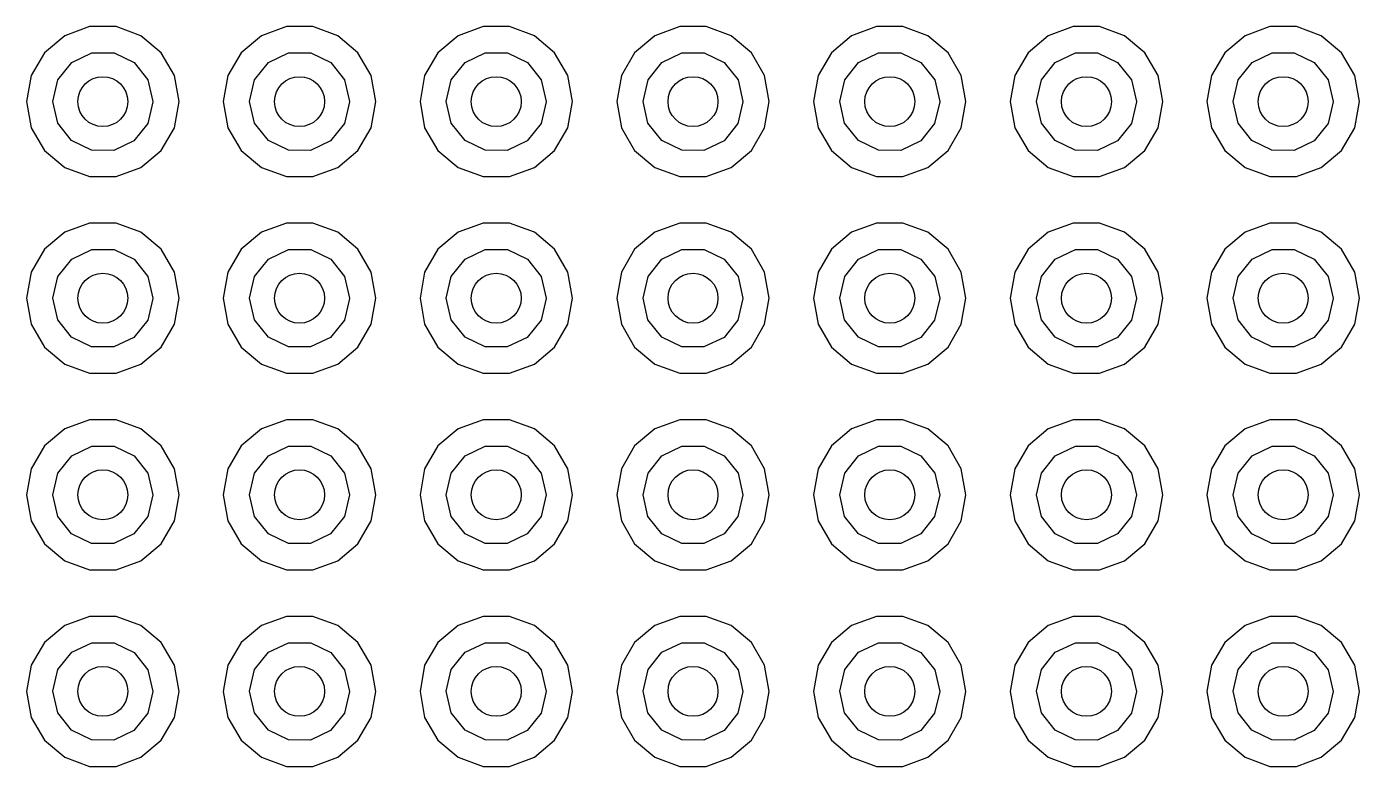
# Model space of a CAD drawing. Extents: x 2.01 to 4.77, y -4.11 to -1.35.
# Drawn here: x 2.9071 to 3.1205, y -2.5652 to -2.4466 of the extents above; entities that cross this region are included whole.
import ezdxf

# ---------------------------------------------------------------- set-up
doc = ezdxf.new("R2010")
doc.units = 0
doc.header["$MEASUREMENT"] = 0
doc.layers.add('BLACK', color=7, linetype='CONTINUOUS')

msp = doc.modelspace()

# ---------------------------------------------------------------- linework, layer by layer
at = {"layer": 'BLACK', "linetype": 'CONTINUOUS'}
for p, q in [((2.91717, -2.44664), (2.91319, -2.44809)), ((2.92141, -2.44664), (2.91717, -2.44664)), ((2.92539, -2.44809), (2.92141, -2.44664)), ((2.94867, -2.44664), (2.94468, -2.44809)), ((2.95291, -2.44664), (2.94867, -2.44664)), ((2.95689, -2.44809), (2.95291, -2.44664)), ((2.98016, -2.44664), (2.97618, -2.44809)), ((2.9844, -2.44664), (2.98016, -2.44664)), ((2.98839, -2.44809), (2.9844, -2.44664)), ((3.01166, -2.44664), (3.00768, -2.44809)), ((3.0159, -2.44664), (3.01166, -2.44664)), ((3.01988, -2.44809), (3.0159, -2.44664)), ((3.04316, -2.44664), (3.03917, -2.44809)), ((3.0474, -2.44664), (3.04316, -2.44664)), ((3.05138, -2.44809), (3.0474, -2.44664)), ((3.07465, -2.44664), (3.07067, -2.44809)), ((3.07889, -2.44664), (3.07465, -2.44664)), ((3.08287, -2.44809), (3.07889, -2.44664)), ((3.10615, -2.44664), (3.10217, -2.44809)), ((3.11039, -2.44664), (3.10615, -2.44664)), ((3.11437, -2.44809), (3.11039, -2.44664)), ((2.91319, -2.44809), (2.90994, -2.45082)), ((2.92864, -2.45082), (2.92539, -2.44809)), ((2.94468, -2.44809), (2.94144, -2.45082)), ((2.96014, -2.45082), (2.95689, -2.44809)), ((2.97618, -2.44809), (2.97293, -2.45082)), ((2.99163, -2.45082), (2.98839, -2.44809)), ((3.00768, -2.44809), (3.00443, -2.45082)), ((3.02313, -2.45082), (3.01988, -2.44809)), ((3.03917, -2.44809), (3.03593, -2.45082)), ((3.05463, -2.45082), (3.05138, -2.44809)), ((3.07067, -2.44809), (3.06742, -2.45082)), ((3.08612, -2.45082), (3.08287, -2.44809)), ((3.10217, -2.44809), (3.09892, -2.45082)), ((3.11762, -2.45082), (3.11437, -2.44809)), ((2.90994, -2.45082), (2.90782, -2.45449)), ((2.91431, -2.4524), (2.91752, -2.45086)), ((2.91752, -2.45086), (2.92108, -2.45086)), ((2.92108, -2.45086), (2.92428, -2.45241)), ((2.93076, -2.45449), (2.92864, -2.45082)), ((2.94144, -2.45082), (2.93932, -2.45449)), ((2.94581, -2.4524), (2.94902, -2.45086)), ((2.94902, -2.45086), (2.95257, -2.45086)), ((2.95257, -2.45086), (2.95578, -2.45241)), ((2.96226, -2.45449), (2.96014, -2.45082)), ((2.97293, -2.45082), (2.97081, -2.45449)), ((2.9773, -2.4524), (2.98051, -2.45086)), ((2.98051, -2.45086), (2.98407, -2.45086)), ((2.98407, -2.45086), (2.98727, -2.45241)), ((2.99375, -2.45449), (2.99163, -2.45082)), ((3.00443, -2.45082), (3.00231, -2.45449)), ((3.0088, -2.4524), (3.01201, -2.45086)), ((3.01201, -2.45086), (3.01557, -2.45086)), ((3.01557, -2.45086), (3.01877, -2.45241)), ((3.02525, -2.45449), (3.02313, -2.45082)), ((3.03593, -2.45082), (3.03381, -2.45449)), ((3.0403, -2.4524), (3.0435, -2.45086)), ((3.0435, -2.45086), (3.04706, -2.45086)), ((3.04706, -2.45086), (3.05027, -2.45241)), ((3.05674, -2.45449), (3.05463, -2.45082)), ((3.06742, -2.45082), (3.0653, -2.45449)), ((3.07179, -2.4524), (3.075, -2.45086)), ((3.075, -2.45086), (3.07856, -2.45086)), ((3.07856, -2.45086), (3.08176, -2.45241)), ((3.08824, -2.45449), (3.08612, -2.45082)), ((3.09892, -2.45082), (3.0968, -2.45449)), ((3.10329, -2.4524), (3.1065, -2.45086)), ((3.1065, -2.45086), (3.11005, -2.45086)), ((3.11005, -2.45086), (3.11326, -2.45241)), ((3.11974, -2.45449), (3.11762, -2.45082)), ((2.91209, -2.45518), (2.91431, -2.4524)), ((2.92428, -2.45241), (2.9265, -2.45519)), ((2.94358, -2.45518), (2.94581, -2.4524)), ((2.95578, -2.45241), (2.958, -2.45519)), ((2.97508, -2.45518), (2.9773, -2.4524)), ((2.98727, -2.45241), (2.98949, -2.45519)), ((3.00658, -2.45518), (3.0088, -2.4524)), ((3.01877, -2.45241), (3.02099, -2.45519)), ((3.03807, -2.45518), (3.0403, -2.4524)), ((3.05027, -2.45241), (3.05248, -2.45519)), ((3.06957, -2.45518), (3.07179, -2.4524)), ((3.08176, -2.45241), (3.08398, -2.45519)), ((3.10107, -2.45518), (3.10329, -2.4524)), ((3.11326, -2.45241), (3.11548, -2.45519)), ((2.90782, -2.45449), (2.90709, -2.45866)), ((2.91129, -2.45865), (2.91209, -2.45518)), ((2.9265, -2.45519), (2.92729, -2.45866)), ((2.9315, -2.45866), (2.93076, -2.45449)), ((2.93932, -2.45449), (2.93858, -2.45866)), ((2.94279, -2.45865), (2.94358, -2.45518)), ((2.958, -2.45519), (2.95879, -2.45866)), ((2.96299, -2.45866), (2.96226, -2.45449)), ((2.97081, -2.45449), (2.97008, -2.45866)), ((2.97428, -2.45865), (2.97508, -2.45518)), ((2.98949, -2.45519), (2.99028, -2.45866)), ((2.99449, -2.45866), (2.99375, -2.45449)), ((3.00231, -2.45449), (3.00157, -2.45866)), ((3.00578, -2.45865), (3.00658, -2.45518)), ((3.02099, -2.45519), (3.02178, -2.45866)), ((3.02598, -2.45866), (3.02525, -2.45449)), ((3.03381, -2.45449), (3.03307, -2.45866)), ((3.03728, -2.45865), (3.03807, -2.45518)), ((3.05248, -2.45519), (3.05328, -2.45866)), ((3.05748, -2.45866), (3.05674, -2.45449)), ((3.0653, -2.45449), (3.06457, -2.45866)), ((3.06877, -2.45865), (3.06957, -2.45518)), ((3.08398, -2.45519), (3.08477, -2.45866)), ((3.08898, -2.45866), (3.08824, -2.45449)), ((3.0968, -2.45449), (3.09606, -2.45866)), ((3.10027, -2.45865), (3.10107, -2.45518)), ((3.11548, -2.45519), (3.11627, -2.45866)), ((3.12047, -2.45866), (3.11974, -2.45449)), ((2.90709, -2.45866), (2.90782, -2.46284)), ((2.91208, -2.46212), (2.91129, -2.45865)), ((2.92729, -2.45869), (2.92649, -2.46216)), ((2.92729, -2.45866), (2.92729, -2.45869)), ((2.93076, -2.46284), (2.9315, -2.45866)), ((2.93858, -2.45866), (2.93932, -2.46284)), ((2.94357, -2.46212), (2.94279, -2.45865)), ((2.95879, -2.45869), (2.95798, -2.46216)), ((2.95879, -2.45866), (2.95879, -2.45869)), ((2.96226, -2.46284), (2.96299, -2.45866)), ((2.97008, -2.45866), (2.97081, -2.46284)), ((2.97507, -2.46212), (2.97428, -2.45865)), ((2.99028, -2.45869), (2.98948, -2.46216)), ((2.99028, -2.45866), (2.99028, -2.45869)), ((2.99375, -2.46284), (2.99449, -2.45866)), ((3.00157, -2.45866), (3.00231, -2.46284)), ((3.00656, -2.46212), (3.00578, -2.45865)), ((3.02178, -2.45869), (3.02098, -2.46216)), ((3.02178, -2.45866), (3.02178, -2.45869)), ((3.02525, -2.46284), (3.02598, -2.45866)), ((3.03307, -2.45866), (3.03381, -2.46284)), ((3.03806, -2.46212), (3.03728, -2.45865)), ((3.05328, -2.45869), (3.05247, -2.46216)), ((3.05328, -2.45866), (3.05328, -2.45869)), ((3.05674, -2.46284), (3.05748, -2.45866)), ((3.05748, -2.45866), (3.05748, -2.45866)), ((3.06457, -2.45866), (3.0653, -2.46284)), ((3.06956, -2.46212), (3.06877, -2.45865)), ((3.08477, -2.45869), (3.08397, -2.46216)), ((3.08477, -2.45866), (3.08477, -2.45869)), ((3.08824, -2.46284), (3.08898, -2.45866)), ((3.09606, -2.45866), (3.0968, -2.46284)), ((3.10105, -2.46212), (3.10027, -2.45865)), ((3.11627, -2.45869), (3.11546, -2.46216)), ((3.11627, -2.45866), (3.11627, -2.45869)), ((3.11974, -2.46284), (3.12047, -2.45866)), ((3.12047, -2.45866), (3.12047, -2.45866)), ((2.91429, -2.4649), (2.91208, -2.46212)), ((2.92649, -2.46216), (2.92426, -2.46493)), ((2.94579, -2.4649), (2.94357, -2.46212)), ((2.95798, -2.46216), (2.95576, -2.46493)), ((2.97728, -2.4649), (2.97507, -2.46212)), ((2.98948, -2.46216), (2.98725, -2.46493)), ((3.00878, -2.4649), (3.00656, -2.46212)), ((3.02098, -2.46216), (3.01875, -2.46493)), ((3.04027, -2.4649), (3.03806, -2.46212)), ((3.05247, -2.46216), (3.05024, -2.46493)), ((3.07177, -2.4649), (3.06956, -2.46212)), ((3.08397, -2.46216), (3.08174, -2.46493)), ((3.10327, -2.4649), (3.10105, -2.46212)), ((3.11546, -2.46216), (3.11324, -2.46493)), ((2.90782, -2.46284), (2.90994, -2.46651)), ((2.92864, -2.46651), (2.93076, -2.46284)), ((2.93932, -2.46284), (2.94144, -2.46651)), ((2.96014, -2.46651), (2.96226, -2.46284)), ((2.97081, -2.46284), (2.97293, -2.46651)), ((2.99163, -2.46651), (2.99375, -2.46284)), ((3.00231, -2.46284), (3.00443, -2.46651)), ((3.02313, -2.46651), (3.02525, -2.46284)), ((3.03381, -2.46284), (3.03593, -2.46651)), ((3.05463, -2.46651), (3.05674, -2.46284)), ((3.0653, -2.46284), (3.06742, -2.46651)), ((3.08612, -2.46651), (3.08824, -2.46284)), ((3.0968, -2.46284), (3.09892, -2.46651)), ((3.11762, -2.46651), (3.11974, -2.46284)), ((2.90994, -2.46651), (2.91319, -2.46923)), ((2.91749, -2.46646), (2.91429, -2.4649)), ((2.92105, -2.46647), (2.91749, -2.46646)), ((2.92426, -2.46493), (2.92105, -2.46647)), ((2.92539, -2.46923), (2.92864, -2.46651)), ((2.94144, -2.46651), (2.94468, -2.46923)), ((2.94899, -2.46646), (2.94579, -2.4649)), ((2.95255, -2.46647), (2.94899, -2.46646)), ((2.95576, -2.46493), (2.95255, -2.46647)), ((2.95689, -2.46923), (2.96014, -2.46651)), ((2.97293, -2.46651), (2.97618, -2.46923)), ((2.98048, -2.46646), (2.97728, -2.4649)), ((2.98404, -2.46647), (2.98048, -2.46646)), ((2.98725, -2.46493), (2.98404, -2.46647)), ((2.98839, -2.46923), (2.99163, -2.46651)), ((3.00443, -2.46651), (3.00768, -2.46923)), ((3.01198, -2.46646), (3.00878, -2.4649)), ((3.01554, -2.46647), (3.01198, -2.46646)), ((3.01875, -2.46493), (3.01554, -2.46647)), ((3.01988, -2.46923), (3.02313, -2.46651)), ((3.03593, -2.46651), (3.03917, -2.46923)), ((3.04348, -2.46646), (3.04027, -2.4649)), ((3.04703, -2.46647), (3.04348, -2.46646)), ((3.05024, -2.46493), (3.04703, -2.46647)), ((3.05138, -2.46923), (3.05463, -2.46651)), ((3.06742, -2.46651), (3.07067, -2.46923)), ((3.07497, -2.46646), (3.07177, -2.4649)), ((3.07853, -2.46647), (3.07497, -2.46646)), ((3.08174, -2.46493), (3.07853, -2.46647)), ((3.08287, -2.46923), (3.08612, -2.46651)), ((3.09892, -2.46651), (3.10217, -2.46923)), ((3.10647, -2.46646), (3.10327, -2.4649)), ((3.11003, -2.46647), (3.10647, -2.46646)), ((3.11324, -2.46493), (3.11003, -2.46647)), ((3.11437, -2.46923), (3.11762, -2.46651)), ((2.91319, -2.46923), (2.91717, -2.47068)), ((2.91717, -2.47068), (2.92141, -2.47068)), ((2.92141, -2.47068), (2.92539, -2.46923)), ((2.94468, -2.46923), (2.94867, -2.47068)), ((2.94867, -2.47068), (2.95291, -2.47068)), ((2.95291, -2.47068), (2.95689, -2.46923)), ((2.97618, -2.46923), (2.98016, -2.47068)), ((2.98016, -2.47068), (2.9844, -2.47068)), ((2.9844, -2.47068), (2.98839, -2.46923)), ((3.00768, -2.46923), (3.01166, -2.47068)), ((3.01166, -2.47068), (3.0159, -2.47068)), ((3.0159, -2.47068), (3.01988, -2.46923)), ((3.03917, -2.46923), (3.04316, -2.47068)), ((3.04316, -2.47068), (3.0474, -2.47068)), ((3.0474, -2.47068), (3.05138, -2.46923)), ((3.07067, -2.46923), (3.07465, -2.47068)), ((3.07465, -2.47068), (3.07889, -2.47068)), ((3.07889, -2.47068), (3.08287, -2.46923)), ((3.10217, -2.46923), (3.10615, -2.47068)), ((3.10615, -2.47068), (3.11039, -2.47068)), ((3.11039, -2.47068), (3.11437, -2.46923)), ((2.91717, -2.47814), (2.91319, -2.47959)), ((2.92141, -2.47814), (2.91717, -2.47814)), ((2.92539, -2.47959), (2.92141, -2.47814)), ((2.94867, -2.47814), (2.94468, -2.47959)), ((2.95291, -2.47814), (2.94867, -2.47814)), ((2.95689, -2.47959), (2.95291, -2.47814)), ((2.98016, -2.47814), (2.97618, -2.47959)), ((2.9844, -2.47814), (2.98016, -2.47814)), ((2.98839, -2.47959), (2.9844, -2.47814)), ((3.01166, -2.47814), (3.00768, -2.47959)), ((3.0159, -2.47814), (3.01166, -2.47814)), ((3.01988, -2.47959), (3.0159, -2.47814)), ((3.04316, -2.47814), (3.03917, -2.47959)), ((3.0474, -2.47814), (3.04316, -2.47814)), ((3.05138, -2.47959), (3.0474, -2.47814)), ((3.07465, -2.47814), (3.07067, -2.47959)), ((3.07889, -2.47814), (3.07465, -2.47814)), ((3.08287, -2.47959), (3.07889, -2.47814)), ((3.10615, -2.47814), (3.10217, -2.47959)), ((3.11039, -2.47814), (3.10615, -2.47814)), ((3.11437, -2.47959), (3.11039, -2.47814)), ((2.91319, -2.47959), (2.90994, -2.48231)), ((2.92864, -2.48231), (2.92539, -2.47959)), ((2.94468, -2.47959), (2.94144, -2.48231)), ((2.96014, -2.48231), (2.95689, -2.47959)), ((2.97618, -2.47959), (2.97293, -2.48231)), ((2.99163, -2.48231), (2.98839, -2.47959)), ((3.00768, -2.47959), (3.00443, -2.48231)), ((3.02313, -2.48231), (3.01988, -2.47959)), ((3.03917, -2.47959), (3.03593, -2.48231)), ((3.05463, -2.48231), (3.05138, -2.47959)), ((3.07067, -2.47959), (3.06742, -2.48231)), ((3.08612, -2.48231), (3.08287, -2.47959)), ((3.10217, -2.47959), (3.09892, -2.48231)), ((3.11762, -2.48231), (3.11437, -2.47959)), ((2.90994, -2.48231), (2.90782, -2.48598)), ((2.91431, -2.4839), (2.91752, -2.48236)), ((2.91752, -2.48236), (2.92108, -2.48236)), ((2.92108, -2.48236), (2.92428, -2.48391)), ((2.93076, -2.48598), (2.92864, -2.48231)), ((2.94144, -2.48231), (2.93932, -2.48598)), ((2.94581, -2.4839), (2.94902, -2.48236)), ((2.94902, -2.48236), (2.95257, -2.48236)), ((2.95257, -2.48236), (2.95578, -2.48391)), ((2.96226, -2.48598), (2.96014, -2.48231)), ((2.97293, -2.48231), (2.97081, -2.48598)), ((2.9773, -2.4839), (2.98051, -2.48236)), ((2.98051, -2.48236), (2.98407, -2.48236)), ((2.98407, -2.48236), (2.98727, -2.48391)), ((2.99375, -2.48598), (2.99163, -2.48231)), ((3.00443, -2.48231), (3.00231, -2.48598)), ((3.0088, -2.4839), (3.01201, -2.48236)), ((3.01201, -2.48236), (3.01557, -2.48236)), ((3.01557, -2.48236), (3.01877, -2.48391)), ((3.02525, -2.48598), (3.02313, -2.48231)), ((3.03593, -2.48231), (3.03381, -2.48598)), ((3.0403, -2.4839), (3.0435, -2.48236)), ((3.0435, -2.48236), (3.04706, -2.48236)), ((3.04706, -2.48236), (3.05027, -2.48391)), ((3.05674, -2.48598), (3.05463, -2.48231)), ((3.06742, -2.48231), (3.0653, -2.48598)), ((3.07179, -2.4839), (3.075, -2.48236)), ((3.075, -2.48236), (3.07856, -2.48236)), ((3.07856, -2.48236), (3.08176, -2.48391)), ((3.08824, -2.48598), (3.08612, -2.48231)), ((3.09892, -2.48231), (3.0968, -2.48598)), ((3.10329, -2.4839), (3.1065, -2.48236)), ((3.1065, -2.48236), (3.11005, -2.48236)), ((3.11005, -2.48236), (3.11326, -2.48391)), ((3.11974, -2.48598), (3.11762, -2.48231)), ((2.91209, -2.48668), (2.91431, -2.4839)), ((2.92428, -2.48391), (2.9265, -2.48669)), ((2.94358, -2.48668), (2.94581, -2.4839)), ((2.95578, -2.48391), (2.958, -2.48669)), ((2.97508, -2.48668), (2.9773, -2.4839)), ((2.98727, -2.48391), (2.98949, -2.48669)), ((3.00658, -2.48668), (3.0088, -2.4839)), ((3.01877, -2.48391), (3.02099, -2.48669)), ((3.03807, -2.48668), (3.0403, -2.4839)), ((3.05027, -2.48391), (3.05248, -2.48669)), ((3.06957, -2.48668), (3.07179, -2.4839)), ((3.08176, -2.48391), (3.08398, -2.48669)), ((3.10107, -2.48668), (3.10329, -2.4839)), ((3.11326, -2.48391), (3.11548, -2.48669)), ((2.90782, -2.48598), (2.90709, -2.49016)), ((2.91129, -2.49014), (2.91209, -2.48668)), ((2.9265, -2.48669), (2.92729, -2.49016)), ((2.9315, -2.49016), (2.93076, -2.48598)), ((2.93932, -2.48598), (2.93858, -2.49016)), ((2.94279, -2.49014), (2.94358, -2.48668)), ((2.958, -2.48669), (2.95879, -2.49016)), ((2.96299, -2.49016), (2.96226, -2.48598)), ((2.97081, -2.48598), (2.97008, -2.49016)), ((2.97428, -2.49014), (2.97508, -2.48668)), ((2.98949, -2.48669), (2.99028, -2.49016)), ((2.99449, -2.49016), (2.99375, -2.48598)), ((3.00231, -2.48598), (3.00157, -2.49016)), ((3.00578, -2.49014), (3.00658, -2.48668)), ((3.02099, -2.48669), (3.02178, -2.49016)), ((3.02598, -2.49016), (3.02525, -2.48598)), ((3.03381, -2.48598), (3.03307, -2.49016)), ((3.03728, -2.49014), (3.03807, -2.48668)), ((3.05248, -2.48669), (3.05328, -2.49016)), ((3.05748, -2.49016), (3.05674, -2.48598)), ((3.0653, -2.48598), (3.06457, -2.49016)), ((3.06877, -2.49014), (3.06957, -2.48668)), ((3.08398, -2.48669), (3.08477, -2.49016)), ((3.08898, -2.49016), (3.08824, -2.48598)), ((3.0968, -2.48598), (3.09606, -2.49016)), ((3.10027, -2.49014), (3.10107, -2.48668)), ((3.11548, -2.48669), (3.11627, -2.49016)), ((3.12047, -2.49016), (3.11974, -2.48598)), ((2.91208, -2.49361), (2.91129, -2.49014)), ((2.94357, -2.49361), (2.94279, -2.49014)), ((2.97507, -2.49361), (2.97428, -2.49014)), ((3.00656, -2.49361), (3.00578, -2.49014)), ((3.03806, -2.49361), (3.03728, -2.49014)), ((3.06956, -2.49361), (3.06877, -2.49014)), ((3.10105, -2.49361), (3.10027, -2.49014)), ((2.90709, -2.49016), (2.90782, -2.49433)), ((2.92729, -2.49019), (2.92649, -2.49365)), ((2.92729, -2.49016), (2.92729, -2.49019)), ((2.93076, -2.49433), (2.9315, -2.49016)), ((2.93858, -2.49016), (2.93932, -2.49433)), ((2.95879, -2.49019), (2.95798, -2.49365)), ((2.95879, -2.49016), (2.95879, -2.49019)), ((2.96226, -2.49433), (2.96299, -2.49016)), ((2.97008, -2.49016), (2.97081, -2.49433)), ((2.99028, -2.49019), (2.98948, -2.49365)), ((2.99028, -2.49016), (2.99028, -2.49019)), ((2.99375, -2.49433), (2.99449, -2.49016)), ((3.00157, -2.49016), (3.00231, -2.49433)), ((3.02178, -2.49019), (3.02098, -2.49365)), ((3.02178, -2.49016), (3.02178, -2.49019)), ((3.02525, -2.49433), (3.02598, -2.49016)), ((3.03307, -2.49016), (3.03381, -2.49433)), ((3.05328, -2.49019), (3.05247, -2.49365)), ((3.05328, -2.49016), (3.05328, -2.49019)), ((3.05674, -2.49433), (3.05748, -2.49016)), ((3.05748, -2.49016), (3.05748, -2.49016)), ((3.06457, -2.49016), (3.0653, -2.49433)), ((3.08477, -2.49019), (3.08397, -2.49365)), ((3.08477, -2.49016), (3.08477, -2.49019)), ((3.08824, -2.49433), (3.08898, -2.49016)), ((3.09606, -2.49016), (3.0968, -2.49433)), ((3.11627, -2.49019), (3.11546, -2.49365)), ((3.11627, -2.49016), (3.11627, -2.49019)), ((3.11974, -2.49433), (3.12047, -2.49016)), ((2.90782, -2.49433), (2.90994, -2.498)), ((2.91429, -2.4964), (2.91208, -2.49361)), ((2.92649, -2.49365), (2.92426, -2.49643)), ((2.92864, -2.498), (2.93076, -2.49433)), ((2.93932, -2.49433), (2.94144, -2.498)), ((2.94579, -2.4964), (2.94357, -2.49361)), ((2.95798, -2.49365), (2.95576, -2.49643)), ((2.96014, -2.498), (2.96226, -2.49433)), ((2.97081, -2.49433), (2.97293, -2.498)), ((2.97728, -2.4964), (2.97507, -2.49361)), ((2.98948, -2.49365), (2.98725, -2.49643)), ((2.99163, -2.498), (2.99375, -2.49433)), ((3.00231, -2.49433), (3.00443, -2.498)), ((3.00878, -2.4964), (3.00656, -2.49361)), ((3.02098, -2.49365), (3.01875, -2.49643)), ((3.02313, -2.498), (3.02525, -2.49433)), ((3.03381, -2.49433), (3.03593, -2.498)), ((3.04027, -2.4964), (3.03806, -2.49361)), ((3.05247, -2.49365), (3.05024, -2.49643)), ((3.05463, -2.498), (3.05674, -2.49433)), ((3.0653, -2.49433), (3.06742, -2.498)), ((3.07177, -2.4964), (3.06956, -2.49361)), ((3.08397, -2.49365), (3.08174, -2.49643)), ((3.08612, -2.498), (3.08824, -2.49433)), ((3.0968, -2.49433), (3.09892, -2.498)), ((3.10327, -2.4964), (3.10105, -2.49361)), ((3.11546, -2.49365), (3.11324, -2.49643)), ((3.11762, -2.498), (3.11974, -2.49433)), ((2.91749, -2.49795), (2.91429, -2.4964)), ((2.92426, -2.49643), (2.92105, -2.49796)), ((2.94899, -2.49795), (2.94579, -2.4964)), ((2.95576, -2.49643), (2.95255, -2.49796)), ((2.98048, -2.49795), (2.97728, -2.4964)), ((2.98725, -2.49643), (2.98404, -2.49796)), ((3.01198, -2.49795), (3.00878, -2.4964)), ((3.01875, -2.49643), (3.01554, -2.49796)), ((3.04348, -2.49795), (3.04027, -2.4964)), ((3.05024, -2.49643), (3.04703, -2.49796)), ((3.07497, -2.49795), (3.07177, -2.4964)), ((3.08174, -2.49643), (3.07853, -2.49796)), ((3.10647, -2.49795), (3.10327, -2.4964)), ((3.11324, -2.49643), (3.11003, -2.49796)), ((2.90994, -2.498), (2.91319, -2.50073)), ((2.92105, -2.49796), (2.91749, -2.49795)), ((2.92539, -2.50073), (2.92864, -2.498)), ((2.94144, -2.498), (2.94468, -2.50073)), ((2.95255, -2.49796), (2.94899, -2.49795)), ((2.95689, -2.50073), (2.96014, -2.498)), ((2.97293, -2.498), (2.97618, -2.50073)), ((2.98404, -2.49796), (2.98048, -2.49795)), ((2.98839, -2.50073), (2.99163, -2.498)), ((3.00443, -2.498), (3.00768, -2.50073)), ((3.01554, -2.49796), (3.01198, -2.49795)), ((3.01988, -2.50073), (3.02313, -2.498)), ((3.03593, -2.498), (3.03917, -2.50073)), ((3.04703, -2.49796), (3.04348, -2.49795)), ((3.05138, -2.50073), (3.05463, -2.498)), ((3.06742, -2.498), (3.07067, -2.50073)), ((3.07853, -2.49796), (3.07497, -2.49795)), ((3.08287, -2.50073), (3.08612, -2.498)), ((3.09892, -2.498), (3.10217, -2.50073)), ((3.11003, -2.49796), (3.10647, -2.49795)), ((3.11437, -2.50073), (3.11762, -2.498)), ((2.91319, -2.50073), (2.91717, -2.50218)), ((2.92141, -2.50218), (2.92539, -2.50073)), ((2.94468, -2.50073), (2.94867, -2.50218)), ((2.95291, -2.50218), (2.95689, -2.50073)), ((2.97618, -2.50073), (2.98016, -2.50218)), ((2.9844, -2.50218), (2.98839, -2.50073)), ((3.00768, -2.50073), (3.01166, -2.50218)), ((3.0159, -2.50218), (3.01988, -2.50073)), ((3.03917, -2.50073), (3.04316, -2.50218)), ((3.0474, -2.50218), (3.05138, -2.50073)), ((3.07067, -2.50073), (3.07465, -2.50218)), ((3.07889, -2.50218), (3.08287, -2.50073)), ((3.10217, -2.50073), (3.10615, -2.50218)), ((3.11039, -2.50218), (3.11437, -2.50073)), ((2.91717, -2.50218), (2.92141, -2.50218)), ((2.94867, -2.50218), (2.95291, -2.50218)), ((2.98016, -2.50218), (2.9844, -2.50218)), ((3.01166, -2.50218), (3.0159, -2.50218)), ((3.04316, -2.50218), (3.0474, -2.50218)), ((3.07465, -2.50218), (3.07889, -2.50218)), ((3.10615, -2.50218), (3.11039, -2.50218)), ((2.91319, -2.51108), (2.90994, -2.51381)), ((2.91717, -2.50963), (2.91319, -2.51108)), ((2.92141, -2.50963), (2.91717, -2.50963)), ((2.92539, -2.51108), (2.92141, -2.50963)), ((2.92864, -2.51381), (2.92539, -2.51108)), ((2.94468, -2.51108), (2.94144, -2.51381)), ((2.94867, -2.50963), (2.94468, -2.51108)), ((2.95291, -2.50963), (2.94867, -2.50963)), ((2.95689, -2.51108), (2.95291, -2.50963)), ((2.96014, -2.51381), (2.95689, -2.51108)), ((2.97618, -2.51108), (2.97293, -2.51381)), ((2.98016, -2.50963), (2.97618, -2.51108)), ((2.9844, -2.50963), (2.98016, -2.50963)), ((2.98839, -2.51108), (2.9844, -2.50963)), ((2.99163, -2.51381), (2.98839, -2.51108)), ((3.00768, -2.51108), (3.00443, -2.51381)), ((3.01166, -2.50963), (3.00768, -2.51108)), ((3.0159, -2.50963), (3.01166, -2.50963)), ((3.01988, -2.51108), (3.0159, -2.50963)), ((3.02313, -2.51381), (3.01988, -2.51108)), ((3.03917, -2.51108), (3.03593, -2.51381)), ((3.04316, -2.50963), (3.03917, -2.51108)), ((3.0474, -2.50963), (3.04316, -2.50963)), ((3.05138, -2.51108), (3.0474, -2.50963)), ((3.05463, -2.51381), (3.05138, -2.51108)), ((3.07067, -2.51108), (3.06742, -2.51381)), ((3.07465, -2.50963), (3.07067, -2.51108)), ((3.07889, -2.50963), (3.07465, -2.50963)), ((3.08287, -2.51108), (3.07889, -2.50963)), ((3.08612, -2.51381), (3.08287, -2.51108)), ((3.10217, -2.51108), (3.09892, -2.51381)), ((3.10615, -2.50963), (3.10217, -2.51108)), ((3.11039, -2.50963), (3.10615, -2.50963)), ((3.11437, -2.51108), (3.11039, -2.50963)), ((3.11762, -2.51381), (3.11437, -2.51108)), ((2.90994, -2.51381), (2.90782, -2.51748)), ((2.91209, -2.51817), (2.91431, -2.51539)), ((2.91431, -2.51539), (2.91752, -2.51385)), ((2.91752, -2.51385), (2.92108, -2.51386)), ((2.92108, -2.51386), (2.92428, -2.5154)), ((2.92428, -2.5154), (2.9265, -2.51818)), ((2.93076, -2.51748), (2.92864, -2.51381)), ((2.94144, -2.51381), (2.93932, -2.51748)), ((2.94358, -2.51817), (2.94581, -2.51539)), ((2.94581, -2.51539), (2.94902, -2.51385)), ((2.94902, -2.51385), (2.95257, -2.51386)), ((2.95257, -2.51386), (2.95578, -2.5154)), ((2.95578, -2.5154), (2.958, -2.51818)), ((2.96226, -2.51748), (2.96014, -2.51381)), ((2.97293, -2.51381), (2.97081, -2.51748)), ((2.97508, -2.51817), (2.9773, -2.51539)), ((2.9773, -2.51539), (2.98051, -2.51385)), ((2.98051, -2.51385), (2.98407, -2.51386)), ((2.98407, -2.51386), (2.98727, -2.5154)), ((2.98727, -2.5154), (2.98949, -2.51818)), ((2.99375, -2.51748), (2.99163, -2.51381)), ((3.00443, -2.51381), (3.00231, -2.51748)), ((3.00658, -2.51817), (3.0088, -2.51539)), ((3.0088, -2.51539), (3.01201, -2.51385)), ((3.01201, -2.51385), (3.01557, -2.51386)), ((3.01557, -2.51386), (3.01877, -2.5154)), ((3.01877, -2.5154), (3.02099, -2.51818)), ((3.02525, -2.51748), (3.02313, -2.51381)), ((3.03593, -2.51381), (3.03381, -2.51748)), ((3.03807, -2.51817), (3.0403, -2.51539)), ((3.0403, -2.51539), (3.0435, -2.51385)), ((3.0435, -2.51385), (3.04706, -2.51386)), ((3.04706, -2.51386), (3.05027, -2.5154)), ((3.05027, -2.5154), (3.05248, -2.51818)), ((3.05674, -2.51748), (3.05463, -2.51381)), ((3.06742, -2.51381), (3.0653, -2.51748)), ((3.06957, -2.51817), (3.07179, -2.51539)), ((3.07179, -2.51539), (3.075, -2.51385)), ((3.075, -2.51385), (3.07856, -2.51386)), ((3.07856, -2.51386), (3.08176, -2.5154)), ((3.08176, -2.5154), (3.08398, -2.51818)), ((3.08824, -2.51748), (3.08612, -2.51381)), ((3.09892, -2.51381), (3.0968, -2.51748)), ((3.10107, -2.51817), (3.10329, -2.51539)), ((3.10329, -2.51539), (3.1065, -2.51385)), ((3.1065, -2.51385), (3.11005, -2.51386)), ((3.11005, -2.51386), (3.11326, -2.5154)), ((3.11326, -2.5154), (3.11548, -2.51818)), ((3.11974, -2.51748), (3.11762, -2.51381)), ((2.90782, -2.51748), (2.90709, -2.52165)), ((2.9315, -2.52165), (2.93076, -2.51748)), ((2.93932, -2.51748), (2.93858, -2.52165)), ((2.96299, -2.52165), (2.96226, -2.51748)), ((2.97081, -2.51748), (2.97008, -2.52165)), ((2.99449, -2.52165), (2.99375, -2.51748)), ((3.00231, -2.51748), (3.00157, -2.52165)), ((3.02598, -2.52165), (3.02525, -2.51748)), ((3.03381, -2.51748), (3.03307, -2.52165)), ((3.05748, -2.52165), (3.05674, -2.51748)), ((3.0653, -2.51748), (3.06457, -2.52165)), ((3.08898, -2.52165), (3.08824, -2.51748)), ((3.0968, -2.51748), (3.09606, -2.52165)), ((3.12047, -2.52165), (3.11974, -2.51748)), ((2.91129, -2.52164), (2.91209, -2.51817)), ((2.9265, -2.51818), (2.92729, -2.52165)), ((2.94279, -2.52164), (2.94358, -2.51817)), ((2.958, -2.51818), (2.95879, -2.52165)), ((2.97428, -2.52164), (2.97508, -2.51817)), ((2.98949, -2.51818), (2.99028, -2.52165)), ((3.00578, -2.52164), (3.00658, -2.51817)), ((3.02099, -2.51818), (3.02178, -2.52165)), ((3.03728, -2.52164), (3.03807, -2.51817)), ((3.05248, -2.51818), (3.05328, -2.52165)), ((3.06877, -2.52164), (3.06957, -2.51817)), ((3.08398, -2.51818), (3.08477, -2.52165)), ((3.10027, -2.52164), (3.10107, -2.51817)), ((3.11548, -2.51818), (3.11627, -2.52165)), ((2.90709, -2.52165), (2.90782, -2.52583)), ((2.91208, -2.52511), (2.91129, -2.52164)), ((2.92729, -2.52168), (2.92649, -2.52515)), ((2.92729, -2.52165), (2.92729, -2.52168)), ((2.93076, -2.52583), (2.9315, -2.52165)), ((2.93858, -2.52165), (2.93932, -2.52583)), ((2.94357, -2.52511), (2.94279, -2.52164)), ((2.95879, -2.52168), (2.95798, -2.52515)), ((2.95879, -2.52165), (2.95879, -2.52168)), ((2.96226, -2.52583), (2.96299, -2.52165)), ((2.97008, -2.52165), (2.97081, -2.52583)), ((2.97507, -2.52511), (2.97428, -2.52164)), ((2.99028, -2.52168), (2.98948, -2.52515)), ((2.99028, -2.52165), (2.99028, -2.52168)), ((2.99375, -2.52583), (2.99449, -2.52165)), ((3.00157, -2.52165), (3.00231, -2.52583)), ((3.00656, -2.52511), (3.00578, -2.52164)), ((3.02178, -2.52168), (3.02098, -2.52515)), ((3.02178, -2.52165), (3.02178, -2.52168)), ((3.02525, -2.52583), (3.02598, -2.52165)), ((3.03307, -2.52165), (3.03381, -2.52583)), ((3.03806, -2.52511), (3.03728, -2.52164)), ((3.05328, -2.52168), (3.05247, -2.52515)), ((3.05328, -2.52165), (3.05328, -2.52168)), ((3.05674, -2.52583), (3.05748, -2.52165)), ((3.05748, -2.52165), (3.05748, -2.52165)), ((3.06457, -2.52165), (3.0653, -2.52583)), ((3.06956, -2.52511), (3.06877, -2.52164)), ((3.08477, -2.52168), (3.08397, -2.52515)), ((3.08477, -2.52165), (3.08477, -2.52168)), ((3.08824, -2.52583), (3.08898, -2.52165)), ((3.09606, -2.52165), (3.0968, -2.52583)), ((3.10105, -2.52511), (3.10027, -2.52164)), ((3.11627, -2.52168), (3.11546, -2.52515)), ((3.11627, -2.52165), (3.11627, -2.52168)), ((3.11974, -2.52583), (3.12047, -2.52165)), ((2.90782, -2.52583), (2.90994, -2.5295)), ((2.91429, -2.5279), (2.91208, -2.52511)), ((2.92649, -2.52515), (2.92426, -2.52792)), ((2.92864, -2.5295), (2.93076, -2.52583)), ((2.93932, -2.52583), (2.94144, -2.5295)), ((2.94579, -2.5279), (2.94357, -2.52511)), ((2.95798, -2.52515), (2.95576, -2.52792)), ((2.96014, -2.5295), (2.96226, -2.52583)), ((2.97081, -2.52583), (2.97293, -2.5295)), ((2.97728, -2.5279), (2.97507, -2.52511)), ((2.98948, -2.52515), (2.98725, -2.52792)), ((2.99163, -2.5295), (2.99375, -2.52583)), ((3.00231, -2.52583), (3.00443, -2.5295)), ((3.00878, -2.5279), (3.00656, -2.52511)), ((3.02098, -2.52515), (3.01875, -2.52792)), ((3.02313, -2.5295), (3.02525, -2.52583)), ((3.03381, -2.52583), (3.03593, -2.5295)), ((3.04027, -2.5279), (3.03806, -2.52511)), ((3.05247, -2.52515), (3.05024, -2.52792)), ((3.05463, -2.5295), (3.05674, -2.52583)), ((3.0653, -2.52583), (3.06742, -2.5295)), ((3.07177, -2.5279), (3.06956, -2.52511)), ((3.08397, -2.52515), (3.08174, -2.52792)), ((3.08612, -2.5295), (3.08824, -2.52583)), ((3.0968, -2.52583), (3.09892, -2.5295)), ((3.10327, -2.5279), (3.10105, -2.52511)), ((3.11546, -2.52515), (3.11324, -2.52792)), ((3.11762, -2.5295), (3.11974, -2.52583)), ((2.91749, -2.52945), (2.91429, -2.5279)), ((2.92426, -2.52792), (2.92105, -2.52946)), ((2.94899, -2.52945), (2.94579, -2.5279)), ((2.95576, -2.52792), (2.95255, -2.52946)), ((2.98048, -2.52945), (2.97728, -2.5279)), ((2.98725, -2.52792), (2.98404, -2.52946)), ((3.01198, -2.52945), (3.00878, -2.5279)), ((3.01875, -2.52792), (3.01554, -2.52946)), ((3.04348, -2.52945), (3.04027, -2.5279)), ((3.05024, -2.52792), (3.04703, -2.52946)), ((3.07497, -2.52945), (3.07177, -2.5279)), ((3.08174, -2.52792), (3.07853, -2.52946)), ((3.10647, -2.52945), (3.10327, -2.5279)), ((3.11324, -2.52792), (3.11003, -2.52946)), ((2.90994, -2.5295), (2.91319, -2.53222)), ((2.92105, -2.52946), (2.91749, -2.52945)), ((2.92539, -2.53222), (2.92864, -2.5295)), ((2.94144, -2.5295), (2.94468, -2.53222)), ((2.95255, -2.52946), (2.94899, -2.52945)), ((2.95689, -2.53222), (2.96014, -2.5295)), ((2.97293, -2.5295), (2.97618, -2.53222)), ((2.98404, -2.52946), (2.98048, -2.52945)), ((2.98839, -2.53222), (2.99163, -2.5295)), ((3.00443, -2.5295), (3.00768, -2.53222)), ((3.01554, -2.52946), (3.01198, -2.52945)), ((3.01988, -2.53222), (3.02313, -2.5295)), ((3.03593, -2.5295), (3.03917, -2.53222)), ((3.04703, -2.52946), (3.04348, -2.52945)), ((3.05138, -2.53222), (3.05463, -2.5295)), ((3.06742, -2.5295), (3.07067, -2.53222)), ((3.07853, -2.52946), (3.07497, -2.52945)), ((3.08287, -2.53222), (3.08612, -2.5295)), ((3.09892, -2.5295), (3.10217, -2.53222)), ((3.11003, -2.52946), (3.10647, -2.52945)), ((3.11437, -2.53222), (3.11762, -2.5295)), ((2.91319, -2.53222), (2.91717, -2.53367)), ((2.92141, -2.53367), (2.92539, -2.53222)), ((2.94468, -2.53222), (2.94867, -2.53367)), ((2.95291, -2.53367), (2.95689, -2.53222)), ((2.97618, -2.53222), (2.98016, -2.53367)), ((2.9844, -2.53367), (2.98839, -2.53222)), ((3.00768, -2.53222), (3.01166, -2.53367)), ((3.0159, -2.53367), (3.01988, -2.53222)), ((3.03917, -2.53222), (3.04316, -2.53367)), ((3.0474, -2.53367), (3.05138, -2.53222)), ((3.07067, -2.53222), (3.07465, -2.53367)), ((3.07889, -2.53367), (3.08287, -2.53222)), ((3.10217, -2.53222), (3.10615, -2.53367)), ((3.11039, -2.53367), (3.11437, -2.53222)), ((2.91717, -2.53367), (2.92141, -2.53367)), ((2.94867, -2.53367), (2.95291, -2.53367)), ((2.98016, -2.53367), (2.9844, -2.53367)), ((3.01166, -2.53367), (3.0159, -2.53367)), ((3.04316, -2.53367), (3.0474, -2.53367)), ((3.07465, -2.53367), (3.07889, -2.53367)), ((3.10615, -2.53367), (3.11039, -2.53367)), ((2.91717, -2.54113), (2.91319, -2.54258)), ((2.92141, -2.54113), (2.91717, -2.54113)), ((2.92539, -2.54258), (2.92141, -2.54113)), ((2.94867, -2.54113), (2.94468, -2.54258)), ((2.95291, -2.54113), (2.94867, -2.54113)), ((2.95689, -2.54258), (2.95291, -2.54113)), ((2.98016, -2.54113), (2.97618, -2.54258)), ((2.9844, -2.54113), (2.98016, -2.54113)), ((2.98839, -2.54258), (2.9844, -2.54113)), ((3.01166, -2.54113), (3.00768, -2.54258)), ((3.0159, -2.54113), (3.01166, -2.54113)), ((3.01988, -2.54258), (3.0159, -2.54113)), ((3.04316, -2.54113), (3.03917, -2.54258)), ((3.0474, -2.54113), (3.04316, -2.54113)), ((3.05138, -2.54258), (3.0474, -2.54113)), ((3.07465, -2.54113), (3.07067, -2.54258)), ((3.07889, -2.54113), (3.07465, -2.54113)), ((3.08287, -2.54258), (3.07889, -2.54113)), ((3.10615, -2.54113), (3.10217, -2.54258)), ((3.11039, -2.54113), (3.10615, -2.54113)), ((3.11437, -2.54258), (3.11039, -2.54113)), ((2.91319, -2.54258), (2.90994, -2.5453)), ((2.92864, -2.5453), (2.92539, -2.54258)), ((2.94468, -2.54258), (2.94144, -2.5453)), ((2.96014, -2.5453), (2.95689, -2.54258)), ((2.97618, -2.54258), (2.97293, -2.5453)), ((2.99163, -2.5453), (2.98839, -2.54258)), ((3.00768, -2.54258), (3.00443, -2.5453)), ((3.02313, -2.5453), (3.01988, -2.54258)), ((3.03917, -2.54258), (3.03593, -2.5453)), ((3.05463, -2.5453), (3.05138, -2.54258)), ((3.07067, -2.54258), (3.06742, -2.5453)), ((3.08612, -2.5453), (3.08287, -2.54258)), ((3.10217, -2.54258), (3.09892, -2.5453)), ((3.11762, -2.5453), (3.11437, -2.54258)), ((2.90994, -2.5453), (2.90782, -2.54898)), ((2.91431, -2.54689), (2.91752, -2.54535)), ((2.91752, -2.54535), (2.92108, -2.54535)), ((2.92108, -2.54535), (2.92428, -2.5469)), ((2.93076, -2.54898), (2.92864, -2.5453)), ((2.94144, -2.5453), (2.93932, -2.54898)), ((2.94581, -2.54689), (2.94902, -2.54535)), ((2.94902, -2.54535), (2.95257, -2.54535)), ((2.95257, -2.54535), (2.95578, -2.5469)), ((2.96226, -2.54898), (2.96014, -2.5453)), ((2.97293, -2.5453), (2.97081, -2.54898)), ((2.9773, -2.54689), (2.98051, -2.54535)), ((2.98051, -2.54535), (2.98407, -2.54535)), ((2.98407, -2.54535), (2.98727, -2.5469)), ((2.99375, -2.54898), (2.99163, -2.5453)), ((3.00443, -2.5453), (3.00231, -2.54898)), ((3.0088, -2.54689), (3.01201, -2.54535)), ((3.01201, -2.54535), (3.01557, -2.54535)), ((3.01557, -2.54535), (3.01877, -2.5469)), ((3.02525, -2.54898), (3.02313, -2.5453)), ((3.03593, -2.5453), (3.03381, -2.54898)), ((3.0403, -2.54689), (3.0435, -2.54535)), ((3.0435, -2.54535), (3.04706, -2.54535)), ((3.04706, -2.54535), (3.05027, -2.5469)), ((3.05674, -2.54898), (3.05463, -2.5453)), ((3.06742, -2.5453), (3.0653, -2.54898)), ((3.07179, -2.54689), (3.075, -2.54535)), ((3.075, -2.54535), (3.07856, -2.54535)), ((3.07856, -2.54535), (3.08176, -2.5469)), ((3.08824, -2.54898), (3.08612, -2.5453)), ((3.09892, -2.5453), (3.0968, -2.54898)), ((3.10329, -2.54689), (3.1065, -2.54535)), ((3.1065, -2.54535), (3.11005, -2.54535)), ((3.11005, -2.54535), (3.11326, -2.5469)), ((3.11974, -2.54898), (3.11762, -2.5453)), ((2.91209, -2.54967), (2.91431, -2.54689)), ((2.92428, -2.5469), (2.9265, -2.54968)), ((2.94358, -2.54967), (2.94581, -2.54689)), ((2.95578, -2.5469), (2.958, -2.54968)), ((2.97508, -2.54967), (2.9773, -2.54689)), ((2.98727, -2.5469), (2.98949, -2.54968)), ((3.00658, -2.54967), (3.0088, -2.54689)), ((3.01877, -2.5469), (3.02099, -2.54968)), ((3.03807, -2.54967), (3.0403, -2.54689)), ((3.05027, -2.5469), (3.05248, -2.54968)), ((3.06957, -2.54967), (3.07179, -2.54689)), ((3.08176, -2.5469), (3.08398, -2.54968)), ((3.10107, -2.54967), (3.10329, -2.54689)), ((3.11326, -2.5469), (3.11548, -2.54968)), ((2.90782, -2.54898), (2.90709, -2.55315)), ((2.91129, -2.55314), (2.91209, -2.54967)), ((2.9265, -2.54968), (2.92729, -2.55315)), ((2.9315, -2.55315), (2.93076, -2.54898)), ((2.93932, -2.54898), (2.93858, -2.55315)), ((2.94279, -2.55314), (2.94358, -2.54967)), ((2.958, -2.54968), (2.95879, -2.55315)), ((2.96299, -2.55315), (2.96226, -2.54898)), ((2.97081, -2.54898), (2.97008, -2.55315)), ((2.97428, -2.55314), (2.97508, -2.54967)), ((2.98949, -2.54968), (2.99028, -2.55315)), ((2.99449, -2.55315), (2.99375, -2.54898)), ((3.00231, -2.54898), (3.00157, -2.55315)), ((3.00578, -2.55314), (3.00658, -2.54967)), ((3.02099, -2.54968), (3.02178, -2.55315)), ((3.02598, -2.55315), (3.02525, -2.54898)), ((3.03381, -2.54898), (3.03307, -2.55315)), ((3.03728, -2.55314), (3.03807, -2.54967)), ((3.05248, -2.54968), (3.05328, -2.55315)), ((3.05748, -2.55315), (3.05674, -2.54898)), ((3.0653, -2.54898), (3.06457, -2.55315)), ((3.06877, -2.55314), (3.06957, -2.54967)), ((3.08398, -2.54968), (3.08477, -2.55315)), ((3.08898, -2.55315), (3.08824, -2.54898)), ((3.0968, -2.54898), (3.09606, -2.55315)), ((3.10027, -2.55314), (3.10107, -2.54967)), ((3.11548, -2.54968), (3.11627, -2.55315)), ((3.12047, -2.55315), (3.11974, -2.54898)), ((2.90709, -2.55315), (2.90782, -2.55732)), ((2.91208, -2.55661), (2.91129, -2.55314)), ((2.92729, -2.55318), (2.92649, -2.55664)), ((2.92729, -2.55315), (2.92729, -2.55318)), ((2.93076, -2.55732), (2.9315, -2.55315)), ((2.93858, -2.55315), (2.93932, -2.55732)), ((2.94357, -2.55661), (2.94279, -2.55314)), ((2.95879, -2.55318), (2.95798, -2.55664)), ((2.95879, -2.55315), (2.95879, -2.55318)), ((2.96226, -2.55732), (2.96299, -2.55315)), ((2.97008, -2.55315), (2.97081, -2.55732)), ((2.97507, -2.55661), (2.97428, -2.55314)), ((2.99028, -2.55318), (2.98948, -2.55664)), ((2.99028, -2.55315), (2.99028, -2.55318)), ((2.99375, -2.55732), (2.99449, -2.55315)), ((3.00157, -2.55315), (3.00231, -2.55732)), ((3.00656, -2.55661), (3.00578, -2.55314)), ((3.02178, -2.55318), (3.02098, -2.55664)), ((3.02178, -2.55315), (3.02178, -2.55318)), ((3.02525, -2.55732), (3.02598, -2.55315)), ((3.03307, -2.55315), (3.03381, -2.55732)), ((3.03806, -2.55661), (3.03728, -2.55314)), ((3.05328, -2.55318), (3.05247, -2.55664)), ((3.05328, -2.55315), (3.05328, -2.55318)), ((3.05674, -2.55732), (3.05748, -2.55315)), ((3.06457, -2.55315), (3.0653, -2.55732)), ((3.06956, -2.55661), (3.06877, -2.55314)), ((3.08477, -2.55318), (3.08397, -2.55664)), ((3.08477, -2.55315), (3.08477, -2.55318)), ((3.08824, -2.55732), (3.08898, -2.55315)), ((3.09606, -2.55315), (3.0968, -2.55732)), ((3.10105, -2.55661), (3.10027, -2.55314)), ((3.11627, -2.55318), (3.11546, -2.55664)), ((3.11627, -2.55315), (3.11627, -2.55318)), ((3.11974, -2.55732), (3.12047, -2.55315)), ((2.90782, -2.55732), (2.90994, -2.56099)), ((2.91429, -2.55939), (2.91208, -2.55661)), ((2.92649, -2.55664), (2.92426, -2.55942)), ((2.92864, -2.56099), (2.93076, -2.55732)), ((2.93932, -2.55732), (2.94144, -2.56099)), ((2.94579, -2.55939), (2.94357, -2.55661)), ((2.95798, -2.55664), (2.95576, -2.55942)), ((2.96014, -2.56099), (2.96226, -2.55732)), ((2.97081, -2.55732), (2.97293, -2.56099)), ((2.97728, -2.55939), (2.97507, -2.55661)), ((2.98948, -2.55664), (2.98725, -2.55942)), ((2.99163, -2.56099), (2.99375, -2.55732)), ((3.00231, -2.55732), (3.00443, -2.56099)), ((3.00878, -2.55939), (3.00656, -2.55661)), ((3.02098, -2.55664), (3.01875, -2.55942)), ((3.02313, -2.56099), (3.02525, -2.55732)), ((3.03381, -2.55732), (3.03593, -2.56099)), ((3.04027, -2.55939), (3.03806, -2.55661)), ((3.05247, -2.55664), (3.05024, -2.55942)), ((3.05463, -2.56099), (3.05674, -2.55732)), ((3.0653, -2.55732), (3.06742, -2.56099)), ((3.07177, -2.55939), (3.06956, -2.55661)), ((3.08397, -2.55664), (3.08174, -2.55942)), ((3.08612, -2.56099), (3.08824, -2.55732)), ((3.0968, -2.55732), (3.09892, -2.56099)), ((3.10327, -2.55939), (3.10105, -2.55661)), ((3.11546, -2.55664), (3.11324, -2.55942)), ((3.11762, -2.56099), (3.11974, -2.55732)), ((2.91749, -2.56094), (2.91429, -2.55939)), ((2.92426, -2.55942), (2.92105, -2.56095)), ((2.94899, -2.56094), (2.94579, -2.55939)), ((2.95576, -2.55942), (2.95255, -2.56095)), ((2.98048, -2.56094), (2.97728, -2.55939)), ((2.98725, -2.55942), (2.98404, -2.56095)), ((3.01198, -2.56094), (3.00878, -2.55939)), ((3.01875, -2.55942), (3.01554, -2.56095)), ((3.04348, -2.56094), (3.04027, -2.55939)), ((3.05024, -2.55942), (3.04703, -2.56095)), ((3.07497, -2.56094), (3.07177, -2.55939)), ((3.08174, -2.55942), (3.07853, -2.56095)), ((3.10647, -2.56094), (3.10327, -2.55939)), ((3.11324, -2.55942), (3.11003, -2.56095)), ((2.90994, -2.56099), (2.91319, -2.56372)), ((2.92105, -2.56095), (2.91749, -2.56094)), ((2.92539, -2.56372), (2.92864, -2.56099)), ((2.94144, -2.56099), (2.94468, -2.56372)), ((2.95255, -2.56095), (2.94899, -2.56094)), ((2.95689, -2.56372), (2.96014, -2.56099)), ((2.97293, -2.56099), (2.97618, -2.56372)), ((2.98404, -2.56095), (2.98048, -2.56094)), ((2.98839, -2.56372), (2.99163, -2.56099)), ((3.00443, -2.56099), (3.00768, -2.56372)), ((3.01554, -2.56095), (3.01198, -2.56094)), ((3.01988, -2.56372), (3.02313, -2.56099)), ((3.03593, -2.56099), (3.03917, -2.56372)), ((3.04703, -2.56095), (3.04348, -2.56094)), ((3.05138, -2.56372), (3.05463, -2.56099)), ((3.06742, -2.56099), (3.07067, -2.56372)), ((3.07853, -2.56095), (3.07497, -2.56094)), ((3.08287, -2.56372), (3.08612, -2.56099)), ((3.09892, -2.56099), (3.10217, -2.56372)), ((3.11003, -2.56095), (3.10647, -2.56094)), ((3.11437, -2.56372), (3.11762, -2.56099)), ((2.91319, -2.56372), (2.91717, -2.56517)), ((2.92141, -2.56517), (2.92539, -2.56372)), ((2.94468, -2.56372), (2.94867, -2.56517)), ((2.95291, -2.56517), (2.95689, -2.56372)), ((2.97618, -2.56372), (2.98016, -2.56517)), ((2.9844, -2.56517), (2.98839, -2.56372)), ((3.00768, -2.56372), (3.01166, -2.56517)), ((3.0159, -2.56517), (3.01988, -2.56372)), ((3.03917, -2.56372), (3.04316, -2.56517)), ((3.0474, -2.56517), (3.05138, -2.56372)), ((3.07067, -2.56372), (3.07465, -2.56517)), ((3.07889, -2.56517), (3.08287, -2.56372)), ((3.10217, -2.56372), (3.10615, -2.56517)), ((3.11039, -2.56517), (3.11437, -2.56372)), ((2.91717, -2.56517), (2.92141, -2.56517)), ((2.94867, -2.56517), (2.95291, -2.56517)), ((2.98016, -2.56517), (2.9844, -2.56517)), ((3.01166, -2.56517), (3.0159, -2.56517)), ((3.04316, -2.56517), (3.0474, -2.56517)), ((3.07465, -2.56517), (3.07889, -2.56517)), ((3.10615, -2.56517), (3.11039, -2.56517))]:
    msp.add_line(p, q, dxfattribs=at)
at = {"layer": 'BLACK'}
for centre in [(2.91929, -2.45866), (2.95079, -2.45866), (2.98228, -2.45866), (3.01378, -2.45866), (3.04528, -2.45866), (3.07677, -2.45866), (3.10827, -2.45866), (2.91929, -2.49016), (2.95079, -2.49016), (2.98228, -2.49016), (3.01378, -2.49016), (3.04528, -2.49016), (3.07677, -2.49016), (3.10827, -2.49016), (2.91929, -2.52165), (2.95079, -2.52165), (2.98228, -2.52165), (3.01378, -2.52165), (3.04528, -2.52165), (3.07677, -2.52165), (3.10827, -2.52165), (2.91929, -2.55315), (2.95079, -2.55315), (2.98228, -2.55315), (3.01378, -2.55315), (3.04528, -2.55315), (3.07677, -2.55315), (3.10827, -2.55315)]:
    msp.add_circle(centre, 0.004, dxfattribs=at)

doc.saveas('drawing.dxf')
